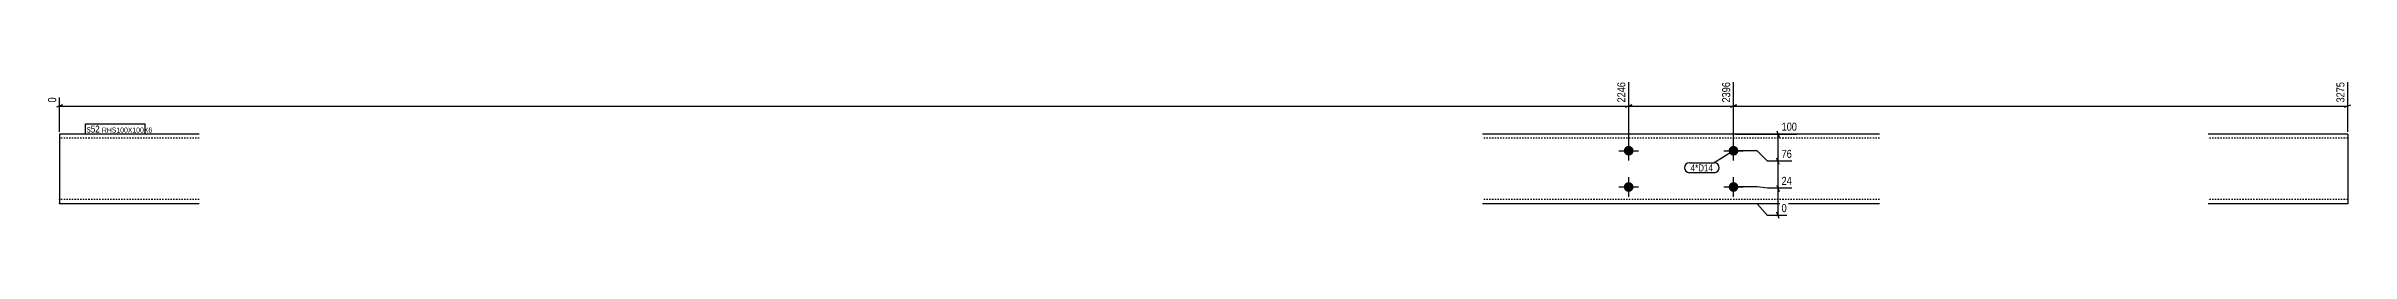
# Model space of a CAD drawing. Header units: millimetres. Extents: x 7 to 12596, y 9 to 207.
# Drawn here: x 7 to 3305, y 9 to 207 of the extents above; entities that cross this region are included whole.
import ezdxf

# ---------------------------------------------------------------- set-up
doc = ezdxf.new("R2010")
doc.units = ezdxf.units.MM
doc.linetypes.add('DXK_LINE_DOT2', pattern=[3.9198, 1.9599, -1.9599])
for name, color, linetype in [('MÅLSÆTNING', 7, 'Continuous'), ('STÅL', 7, 'Continuous'), ('TEKST', 7, 'Continuous')]:
    doc.layers.add(name, color=color, linetype=linetype)
doc.styles.add('Arial Narrow', font='ARIALN.TTF', dxfattribs={"height": 0.2})

msp = doc.modelspace()

# ---------------------------------------------------------------- hatches: boundary and pattern name
at = {"layer": 'STÅL', "linetype": 'Continuous'}
for points in [[(2271.6, 113.3, -1), (2271.6, 99.3, -1)], [(2421.6, 113.3, -1), (2421.6, 99.3, -1)], [(2271.6, 61.3, -1), (2271.6, 47.3, -1)], [(2421.6, 61.3, -1), (2421.6, 47.3, -1)]]:
    msp.add_hatch(color=3, dxfattribs=at).paths.add_polyline_path(points)

# ---------------------------------------------------------------- linework, layer by layer
at = {"layer": 'MÅLSÆTNING', "color": 7, "linetype": 'Continuous'}
for p, q in [((2271.6, 109.3), (2271.6, 204.8)), ((2271.6, 109.3), (2271.6, 204.8)), ((2421.6, 109.3), (2421.6, 204.8)), ((2421.6, 109.3), (2421.6, 204.8)), ((3300.7, 133.3), (3300.7, 204.8)), ((30.3, 172.2), (21.3, 168.6)), ((25.8, 133.3), (25.8, 182.8)), ((25.8, 170.4), (2271.6, 170.4)), ((2276.1, 172.2), (2267.1, 168.6)), ((2267.1, 168.6), (2276.1, 172.2)), ((2271.6, 170.4), (2421.6, 170.4)), ((2426.1, 172.2), (2417.1, 168.6)), ((2417.1, 168.6), (2426.1, 172.2)), ((2421.6, 170.4), (3300.7, 170.4)), ((3296.2, 168.6), (3305.2, 172.2)), ((2483.5, 134.8), (2487.1, 125.8)), ((2424.6, 130.3), (2512.4, 130.3)), ((2455.3, 106.3), (2424.6, 106.3)), ((2455.3, 106.3), (2424.6, 106.3)), ((2470.3, 91.3), (2455.3, 106.3)), ((2470.3, 91.3), (2455.3, 106.3)), ((2485.3, 91.3), (2485.3, 130.3)), ((2505.1, 91.3), (2470.3, 91.3)), ((2505.1, 91.3), (2470.3, 91.3)), ((2487.1, 86.8), (2483.5, 95.8)), ((2487.1, 86.8), (2483.5, 95.8)), ((2485.3, 52.5), (2485.3, 91.3)), ((2455.3, 54.3), (2424.6, 54.3)), ((2455.3, 54.3), (2424.6, 54.3)), ((2470.3, 52.5), (2455.3, 54.3)), ((2470.3, 52.5), (2455.3, 54.3)), ((2505.1, 52.5), (2470.3, 52.5)), ((2505.1, 52.5), (2470.3, 52.5)), ((2483.5, 57), (2487.1, 48)), ((2483.5, 57), (2487.1, 48)), ((2485.3, 13.5), (2485.3, 52.5)), ((2455.3, 30.3), (2424.6, 30.3)), ((2470.3, 13.5), (2455.3, 30.3)), ((2497.8, 13.5), (2470.3, 13.5)), ((2487.1, 9), (2483.5, 18))]:
    msp.add_line(p, q, dxfattribs=at)
at = {"layer": 'STÅL', "color": 2, "linetype": 'Continuous'}
for p, q in [((225.8, 130.3), (25.8, 130.3)), ((25.8, 130.3), (25.8, 31.2)), ((2630.6, 130.3), (2062.6, 130.3)), ((3300.7, 130.3), (3100.7, 130.3)), ((3300.7, 130.3), (3300.7, 30.3)), ((25.8, 30.3), (25.8, 31.2)), ((225.8, 30.3), (25.8, 30.3)), ((2630.6, 30.3), (2062.6, 30.3)), ((3300.7, 30.3), (3100.7, 30.3))]:
    msp.add_line(p, q, dxfattribs=at)
at = {"layer": 'STÅL', "color": 7, "linetype": 'DXK_LINE_DOT2'}
for p, q in [((225.8, 124.3), (25.8, 124.3)), ((2630.6, 124.3), (2062.6, 124.3)), ((3300.7, 124.3), (3100.7, 124.3)), ((25.8, 36.3), (25.8, 36.8)), ((225.8, 36.3), (25.8, 36.3)), ((2630.6, 36.3), (2062.6, 36.3)), ((3300.7, 36.3), (3100.7, 36.3)), ((3300.7, 36.3), (3300.7, 36.8))]:
    msp.add_line(p, q, dxfattribs=at)
at = {"layer": 'STÅL', "color": 3, "linetype": 'Continuous'}
for p, q in [((2257.6, 106.3), (2285.6, 106.3)), ((2271.6, 92.3), (2271.6, 120.3)), ((2407.6, 106.3), (2435.6, 106.3)), ((2421.6, 92.3), (2421.6, 120.3)), ((2271.6, 40.3), (2271.6, 68.3)), ((2421.6, 40.3), (2421.6, 68.3)), ((2257.6, 54.3), (2285.6, 54.3)), ((2407.6, 54.3), (2435.6, 54.3))]:
    msp.add_line(p, q, dxfattribs=at)

# ---------------------------------------------------------------- wipeouts: each hides what was drawn before it
at = {"color": 0}
msp.add_wipeout([(2392.2, 76.7), (2392.2, 87.2), (2360.2, 87.2), (2360.2, 76.7)], dxfattribs=at).dxf.layer = 'TEKST'

# ---------------------------------------------------------------- next in the draw order: wipeouts: each hides what was drawn before it
at = {"color": 0, "linetype": 'Continuous'}
for points in [[(2269.2, 207.2), (2252.4, 207.2), (2252.4, 173.1), (2269.2, 173.1)], [(2419.2, 207.2), (2402.4, 207.2), (2402.4, 173.1), (2419.2, 173.1)], [(3298.3, 207.2), (3281.5, 207.2), (3281.5, 173.1), (3298.3, 173.1)], [(23.4, 185.2), (6.6, 185.2), (6.6, 173.1), (23.4, 173.1)], [(2514.8, 132.7), (2514.8, 149.5), (2488, 149.5), (2488, 132.7)], [(2507.5, 93.7), (2507.5, 110.5), (2488, 110.5), (2488, 93.7)], [(2507.5, 54.9), (2507.5, 71.7), (2488, 71.7), (2488, 54.9)], [(2500.2, 15.9), (2500.2, 32.7), (2488, 32.7), (2488, 15.9)]]:
    msp.add_wipeout(points, dxfattribs=at).dxf.layer = 'MÅLSÆTNING'
at = {"color": 0}
for points in [[(83.3, 132.4), (83.3, 142.9), (64.8, 142.9), (64.8, 132.4)], [(2392.2, 76.7), (2392.2, 87.2), (2360.2, 87.2), (2360.2, 76.7)]]:
    msp.add_wipeout(points, dxfattribs=at).dxf.layer = 'TEKST'

# ---------------------------------------------------------------- next in the draw order: linework, layer by layer
at = {"layer": 'TEKST', "color": 7, "linetype": 'Continuous'}
for p, q in [((2421.6, 106.3), (2394, 89)), ((2358.4, 89), (2394, 89)), ((2358.4, 74.9), (2394, 74.9))]:
    msp.add_line(p, q, dxfattribs=at)
for centre, start, end in [((2358.4, 81.9), 90, 270), ((2394, 81.9), 270, 90)]:
    msp.add_arc(centre, 7.05, start, end, dxfattribs=at)

# ---------------------------------------------------------------- next in the draw order: texts
at = {"layer": 'MÅLSÆTNING', "color": 3, "linetype": 'Continuous', "style": 'Arial Narrow'}
for s, height, p in [('2246', 11.45, (2266.8, 175.5)), ('2396', 11.45, (2416.8, 175.5)), ('3275', 11.45, (3295.9, 175.5)), ('0', 11.5, (21, 175.5))]:
    msp.add_text(s, height=height, rotation=90.0002, dxfattribs=at).set_placement(p)
for s, height, p in [('100', 11.45, (2490.4, 135.1)), ('76', 11.45, (2490.4, 96.1)), ('24', 11.45, (2490.4, 57.3)), ('0', 11.5, (2490.4, 18.3))]:
    msp.add_text(s, height=height, dxfattribs=at).set_placement(p)
at = {"layer": 'TEKST', "color": 3, "style": 'Arial Narrow'}
msp.add_text('4*D14', height=10.02, dxfattribs=at).set_placement((2360.2, 76.7))

# ---------------------------------------------------------------- next in the draw order: wipeouts: each hides what was drawn before it
at = {"color": 0}
msp.add_wipeout([(83.3, 132.4), (83.3, 142.9), (64.8, 142.9), (64.8, 132.4)], dxfattribs=at).dxf.layer = 'TEKST'

# ---------------------------------------------------------------- next in the draw order: linework, layer by layer
at = {"layer": 'TEKST', "color": 7, "linetype": 'Continuous'}
msp.add_line((63, 130.6), (63, 144.7), dxfattribs=at)

# ---------------------------------------------------------------- next in the draw order: wipeouts: each hides what was drawn before it
at = {"color": 0}
msp.add_wipeout([(146.8, 132.4), (146.8, 139.9), (86.5, 139.9), (86.5, 132.4)], dxfattribs=at).dxf.layer = 'TEKST'

# ---------------------------------------------------------------- next in the draw order: wipeouts: each hides what was drawn before it
msp.add_wipeout([(146.8, 132.4), (146.8, 139.9), (86.5, 139.9), (86.5, 132.4)], dxfattribs=at).dxf.layer = 'TEKST'

# ---------------------------------------------------------------- next in the draw order: linework, layer by layer
at = {"layer": 'TEKST', "color": 7, "linetype": 'Continuous'}
for p, q in [((63, 144.7), (148.6, 144.7)), ((148.6, 130.6), (148.6, 144.7)), ((63, 130.6), (148.6, 130.6))]:
    msp.add_line(p, q, dxfattribs=at)

# ---------------------------------------------------------------- next in the draw order: texts
at = {"layer": 'TEKST', "color": 3, "style": 'Arial Narrow'}
for s, height, p in [('s52', 10.02, (64.8, 132.4)), ('RHS100X100X6', 7.158, (86.5, 132.4))]:
    msp.add_text(s, height=height, dxfattribs=at).set_placement(p)

doc.saveas('drawing.dxf')
